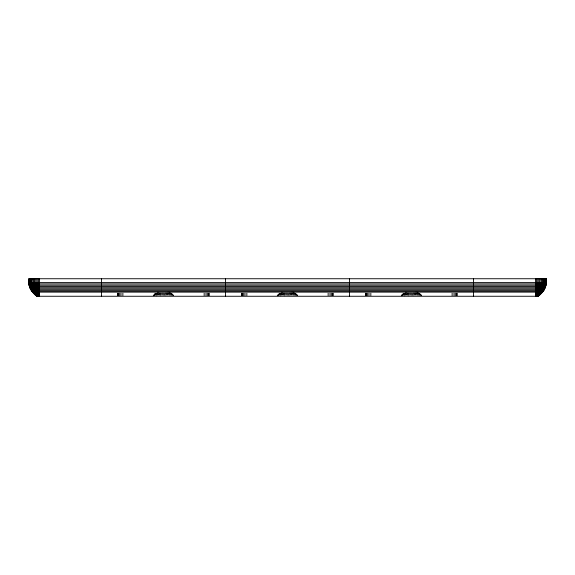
<?xml version="1.0" encoding="UTF-8"?>
<svg xmlns="http://www.w3.org/2000/svg" width="575" height="575" viewBox="0 0 575 575"><rect width="100%" height="100%" fill="white"/><g stroke="black" fill="none" stroke-linecap="round" stroke-linejoin="round"><path stroke-width="0.43" stroke-dasharray="2.88 2.16" d="M164.464 295.493L164.68 291.676L166.448 295.493M288.449 295.493L288.664 291.676L290.433 295.493M412.433 295.493L412.649 291.676L414.417 295.493M163.3 295.493L163.753 291.676L164.313 295.493M287.284 295.493L287.737 291.676L288.298 295.493M411.269 295.493L411.722 291.676L412.282 295.493M162.143 295.493L162.811 291.676L163.149 295.493M286.127 295.493L286.796 291.676L287.133 295.493M410.112 295.493L410.78 291.676L411.118 295.493M160.813 296.262L161.532 293.207M284.798 296.262L285.516 293.207M408.782 296.262L409.501 293.207M159.886 295.493L161.007 291.676L158.959 295.493M283.87 295.493L284.992 291.676L282.943 295.493M407.855 295.493L408.976 291.676L406.927 295.493M158.822 295.493L160.173 291.676L157.945 295.493M282.807 295.493L284.158 291.676L281.93 295.493M406.791 295.493L408.142 291.676L405.914 295.493M157.816 295.493L159.412 291.676L156.17 295.607M281.8 295.493L283.396 291.676L280.154 295.607M405.785 295.493L407.38 291.676L404.139 295.607M160.03 295.493L161.891 291.676L161.985 295.493M284.014 295.493L285.876 291.676L285.969 295.493M407.998 295.493L409.86 291.676L409.953 295.493M156.522 296.262L158.585 292.984M280.507 296.262L282.569 292.984M404.491 296.262L406.554 292.984M156.077 295.607L158.736 291.676L155.394 295.607M280.061 295.607L282.72 291.676L279.378 295.607M404.045 295.607L406.705 291.676L403.363 295.607M155.308 295.607L158.161 291.676L154.718 295.607M279.292 295.607L282.145 291.676L278.702 295.607M403.276 295.607L406.13 291.676L402.687 295.607M154.653 295.607L157.701 291.676M278.638 295.607L281.685 291.676M402.622 295.607L405.67 291.676M153.568 296.262L156.522 292.984M277.553 296.262L280.507 292.984M401.537 296.262L404.491 292.984M153.719 295.607L157.37 291.676M277.703 295.607L281.355 291.676M401.688 295.607L405.339 291.676M155.523 293.394L153.331 295.687L155.653 293.394M279.507 293.394L277.315 295.687L279.637 293.394M403.492 293.394L401.3 295.687L403.621 293.394M277.128 295.687L279.385 293.394L277.071 295.687M401.113 295.687L403.37 293.394L401.055 295.687M153.087 295.687L155.379 293.394M153.683 295.687L155.983 293.394M277.668 295.687L279.967 293.394M401.652 295.687L403.952 293.394M421.892 295.687L419.606 293.394L421.777 295.687M419.47 293.394L421.762 295.687M419.204 293.394L421.497 295.687M418.801 293.394L421.101 295.687M297.908 295.687L295.622 293.394L297.793 295.687M295.485 293.394L297.778 295.687M295.219 293.394L297.512 295.687M294.817 293.394L297.117 295.687M171.501 293.394L173.923 295.687M171.235 293.394L173.528 295.687M170.833 293.394L173.132 295.687M171.587 293.394L173.808 295.687M419.369 293.394L421.533 295.687M295.385 293.394L297.548 295.687M171.4 293.394L173.564 295.687M417.479 291.676L421.08 295.607M293.494 291.676L297.095 295.607M169.51 291.676L173.111 295.607M418.248 292.984L421.159 296.262M294.263 292.984L297.174 296.262M170.279 292.984L173.19 296.262M419.958 295.607L416.566 291.676L419.319 295.607M295.974 295.607L292.582 291.676L295.334 295.607M171.99 295.607L168.597 291.676L171.35 295.607M419.232 295.607L415.941 291.676L418.507 295.607M295.248 295.607L291.956 291.676L294.522 295.607M171.264 295.607L167.972 291.676L170.538 295.607M418.406 295.607L415.222 291.676L416.688 295.493M294.422 295.607L291.238 291.676L292.704 295.493M170.437 295.607L167.253 291.676L168.719 295.493M417.083 291.676L420.03 295.607M293.099 291.676L296.046 295.607M169.115 291.676L172.062 295.607M416.149 293.207L417.996 296.262M292.165 293.207L294.012 296.262M168.18 293.207L170.028 296.262M416.559 295.493L414.417 291.676L415.653 295.493M292.574 295.493L290.433 291.676L291.669 295.493M168.59 295.493L166.448 291.676L167.684 295.493M415.509 295.493L413.554 291.676L414.568 295.493M291.525 295.493L289.57 291.676L290.583 295.493M167.541 295.493L165.586 291.676L166.599 295.493M412.965 293.207L413.59 296.262M288.981 293.207L289.606 296.262M164.996 293.207L165.622 296.262M457.24 293.027L457.305 296.262M457.039 293.027L457.039 296.262M456.715 293.027L456.715 296.262M456.277 293.027L456.277 296.262M455.723 293.027L455.723 296.262M455.084 293.027L455.084 296.262M454.365 293.027L454.365 296.262M453.582 293.027L453.582 296.262M452.755 293.027L452.755 296.262M451.914 293.027L451.914 296.262M371.055 293.027L371.055 296.262M370.214 293.027L370.214 296.262M369.387 293.027L369.387 296.262M368.611 293.027L368.611 296.262M367.885 293.027L367.885 296.262M367.245 293.027L367.245 296.262M366.692 293.027L366.692 296.262M366.253 293.027L366.253 296.262M365.93 293.027L365.93 296.262M365.729 293.027L365.729 296.262M365.664 293.027L365.664 296.262M333.256 293.027L333.32 296.262M333.054 293.027L333.054 296.262M332.731 293.027L332.731 296.262M332.293 293.027L332.293 296.262M331.739 293.027L331.739 296.262M331.099 293.027L331.099 296.262M330.373 293.027L330.373 296.262M329.597 293.027L329.597 296.262M328.771 293.027L328.771 296.262M327.93 293.027L327.93 296.262M247.07 293.027L247.07 296.262M246.229 293.027L246.229 296.262M245.403 293.027L245.403 296.262M244.627 293.027L244.627 296.262M243.901 293.027L243.901 296.262M243.261 293.027L243.261 296.262M242.708 293.027L242.708 296.262M242.269 293.027L242.269 296.262M241.946 293.027L241.946 296.262M241.744 293.027L241.744 296.262M241.68 293.027L241.68 296.262M209.271 293.027L209.271 296.262M209.07 293.027L209.07 296.262M208.747 293.027L208.747 296.262M208.308 293.027L208.308 296.262M207.755 293.027L207.755 296.262M207.115 293.027L207.115 296.262M206.389 293.027L206.389 296.262M205.613 293.027L205.613 296.262M204.786 293.027L204.786 296.262M203.945 293.027L203.945 296.262M123.086 293.027L123.086 296.262M122.245 293.027L122.245 296.262M121.418 293.027L121.418 296.262M120.642 293.027L120.642 296.262M119.916 293.027L119.916 296.262M119.277 293.027L119.277 296.262M118.723 293.027L118.723 296.262M118.285 293.027L118.285 296.262M117.961 293.027L117.961 296.262M117.76 293.027L117.76 296.262M117.695 293.027L117.695 296.262M155.401 293.394L153.144 295.687L155.444 293.394"/><path stroke-width="0.86" d="M31.1 278.738C30.302 285.25 32.617 291.791 37.468 296.262L34.701 292.122L33.451 287.752L32.811 278.738M38.324 278.738L39.064 296.262L37.763 292.122L37.131 278.738M29.023 278.738C27.88 285.682 31.488 292.107 36.879 296.262L538.164 296.262C543.691 292.208 547.429 285.725 546.185 278.738M546.25 282.591L28.75 282.591L29.778 287.752L32.696 292.122L542.304 292.122C545.804 288.643 546.631 283.468 546.25 278.738M33.796 278.738L34.342 287.752L35.37 292.122L37.799 296.262C33.142 291.669 31.208 285.15 31.905 278.738M35.973 278.738L36.311 287.752L38.18 296.262L34.716 291.144M38.18 296.262L36.117 292.122L34.967 285.222L34.852 278.738M537.869 278.738L537.237 292.122L535.936 296.262L536.676 278.738M542.189 278.738C542.786 285.049 541.247 291.532 536.82 296.262L538.689 287.752L539.027 278.738M538.02 291.144L537.237 292.122L536.389 296.262L539.458 288.945L540.148 278.738M536.82 296.262C540.356 291.123 541.772 284.941 541.204 278.738M545.646 278.738C546.753 285.667 543.296 292.172 537.805 296.262C542.318 291.597 544.726 285.222 543.9 278.738M537.805 296.262C542.822 291.899 545.481 285.351 544.597 278.738M542.009 291.144L537.532 296.262C541.758 291.439 543.835 285.121 543.095 278.738M545.179 278.738C546.149 285.452 543.167 291.999 537.999 296.262C543.512 292.193 547.12 285.703 545.977 278.738M542.757 291.144L538.121 296.262L543.145 291.144M541.506 291.144L537.201 296.262L539.63 292.122L539.58 291.144M542.994 291.144L538.121 296.262M537.187 291.144L536.36 292.122L535.469 296.262L535.469 278.738M535.469 292.122L536.331 291.144M541.384 292.122L542.426 291.144M546.25 278.738L28.75 278.738C27.751 285.696 31.294 292.201 36.836 296.262L31.855 291.144M28.815 283.913L546.185 283.913M29.009 285.222L545.991 285.222M29.332 286.501L545.668 286.501M29.778 287.752L545.222 287.752M30.338 288.945L544.662 288.945M31.021 290.08L543.979 290.08M31.812 291.144L543.188 291.144M33.494 291.144L34.701 292.122M30.403 278.738C29.339 285.502 32.466 291.683 37.195 296.262C31.704 292.172 28.247 285.667 29.354 278.738M29.821 278.738C28.728 285.588 32.02 291.949 37.195 296.262M36.836 296.262L32.006 291.144M38.669 291.144L39.531 292.122M37.813 291.144L38.64 292.122L39.531 296.262L39.531 278.738M36.98 291.144L37.763 292.122L38.611 296.262L36.182 291.144M35.42 291.144L36.117 292.122M32.243 291.144L37.001 296.262L32.574 291.144M32.991 291.144L33.616 292.122M538.818 291.144L538.883 292.122M540.284 291.144L540.299 292.122M473.477 278.738L473.477 296.262M349.492 278.738L349.492 296.262M225.508 278.738L225.508 296.262M101.523 278.738L101.523 296.262"/></g></svg>
